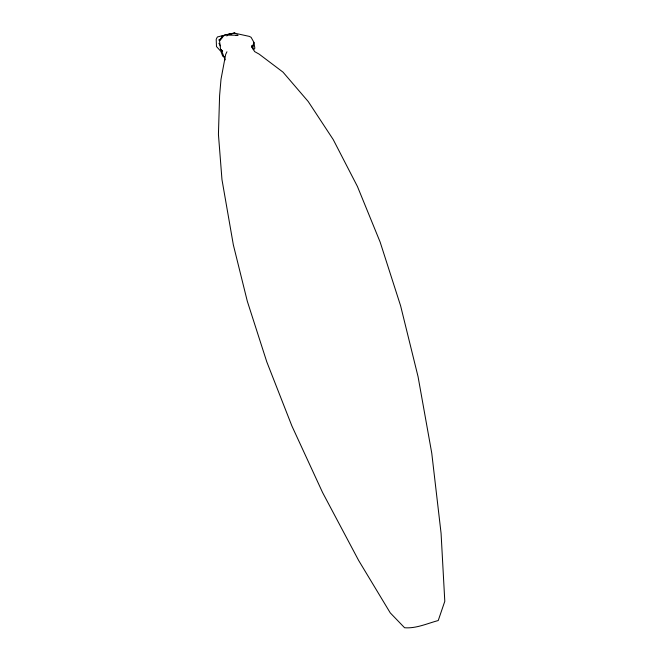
<?xml version="1.0" encoding="UTF-8"?>
<svg xmlns="http://www.w3.org/2000/svg" width="661" height="661" viewBox="0 0 661 661"><rect width="100%" height="100%" fill="white"/><g stroke="black" fill="none" stroke-linecap="round" stroke-linejoin="round"><path stroke-width="0.99" d="M222.22 37.652L222.228 35.727L233.11 33.339M252.601 49.021L253.931 42.395L251.097 37.313L249.321 36.388L234.044 33.05L227.062 34.802L235.01 33.091L224.88 34.884L219.444 40.098L220.567 49.278L222.55 51.137M252.155 47.848L253.931 42.395L254.849 48.245L253.527 49.765M220.154 40.445L222.228 35.727L217.461 36.958L216.734 38.181L216.205 39.379L216.486 46.559L220.865 51.36L222.749 56.235L224.591 57.135M226.938 51.781L225.674 54.384L221.005 79.287L219.601 95.622L218.427 134.332L221.972 179.61L233.333 244.81L247.313 301.259L266.796 361.889L291.898 425.973L322.593 492.544L358.65 560.47L390.254 612.879L404.582 627.743C416.157 628.685 427.287 623.463 438.235 620.539L444.795 601.295L441.069 533.237L431.757 453.149L418.066 376.696L400.616 305.845L380.149 242.091L357.436 186.485L333.227 139.578L308.216 101.521L283.007 72.14L259.145 54.128L254.535 51.541L251.667 45.716L251.858 47.452M226.806 35.967L227.723 35.132L238.084 35.223L236.035 35.364M219.444 40.098L221.146 38.982M218.692 40.04L222.038 37.95M222.666 51.153L221.187 49.757L225.194 59.887M218.907 43.279L220.361 45.832"/></g></svg>
